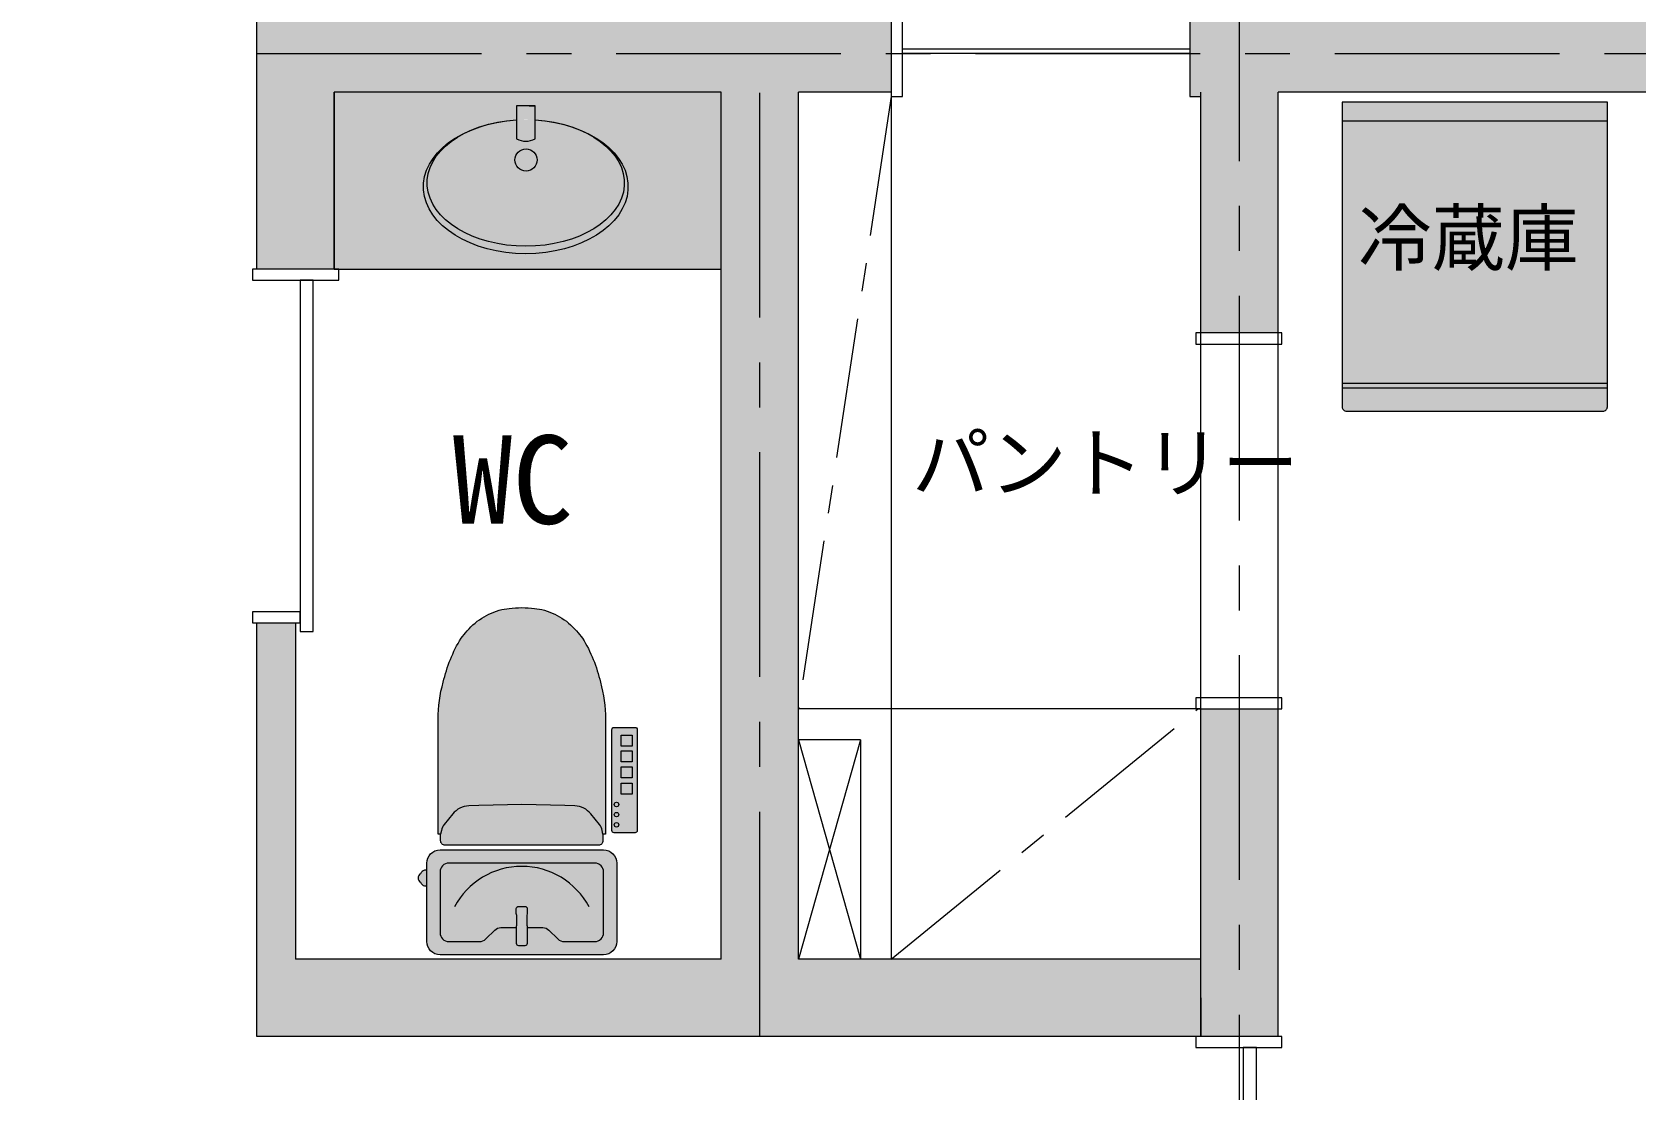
# Model space of a CAD drawing. Header units: millimetres. Extents: x -63086 to 144078, y -129912 to 13382.
# Drawn here: x 126143 to 129771, y -21102 to -18710 of the extents above; entities that cross this region are included whole.
import ezdxf

# ---------------------------------------------------------------- set-up
doc = ezdxf.new("R2010")
doc.units = ezdxf.units.MM
doc.linetypes.add('CENTER', pattern=[50.8, 31.75, -6.35, 6.35, -6.35])
doc.linetypes.add('CENTERX2', pattern=[101.6, 63.5, -12.7, 12.7, -12.7])
doc.layers.get('0').update_dxf_attribs({"lineweight": 0})
for name, color, linetype, lineweight in [('001壁芯', 7, 'CENTERX2', 0), ('002寸法', 7, 'Continuous', 0), ('003壁', 7, 'Continuous', 9), ('004建具', 7, 'Continuous', 9), ('097家具', 7, 'Continuous', 0)]:
    doc.layers.add(name, color=color, linetype=linetype, lineweight=lineweight)
doc.layers.add('文字', color=7, linetype='Continuous')
doc.styles.get("Standard").update_dxf_attribs({"font": 'MS Mincho.ttf'})
doc.styles.add('小岩', font='MS Mincho.ttf', dxfattribs={"height": 150})
doc.dimstyles.new('寸法', dxfattribs={"dimtxt": 70, "dimasz": 25, "dimexe": 1.5, "dimexo": 200, "dimtad": 1, "dimdec": 0, "dimtxsty": 'Standard', "dimblk": 'DOT', "dimcen": 2.5, "dimadec": 0, "dimazin": 0, "dimtfac": 1, "dimtdec": 0, "dimtmove": 0, "dimatfit": 3, "dimfxl": 200, "dimfxlon": 1, "dimarcsym": 0})

# ---------------------------------------------------------------- blocks, each defined once
blk = doc.blocks.new('*U33')
at = {"color": 0, "linetype": 'ByBlock', "lineweight": -2}
for points in [[(191.4, 215), (191.4, 220.3, 0.228779), (183.2, 229.4, 0.253275), (173.6, 234.8, 0.253275), (163.9, 229.4, 0.228779), (155.8, 220.3), (155.8, 215)], [(61.5, -11.9), (61.5, -47.2, -0.196533), (55.8, -61.2), (35.7, -81.6, 0.196533), (30, -95.6), (30, -165, 0.414214), (50, -185), (187.2, -185, 0.414214), (207.2, -165), (207.2, 165, 0.414214), (187.2, 185), (50, 185, 0.414214), (30, 165), (30, 95.6, 0.196533), (35.7, 81.6), (55.8, 61.2, -0.196533), (61.5, 47.2), (61.5, 11.9)], [(272.5, -183.6), (257.9, -183.6, -0.414214), (247.9, -173.6), (247.9, 173.6, -0.414214), (257.9, 183.6), (272.5, 183.6)], [(108.4, -152.2, 0.60107), (108.4, 152.2)]]:
    blk.add_lwpolyline(points, format="xyb", dxfattribs=at)
for points in [[(30, 215), (207.2, 215, -0.414214), (237.2, 185), (237.2, -185, -0.414214), (207.2, -215), (30, -215, -0.414214), (0, -185), (0, 185, -0.414214)], [(340.2, 0), (337.9, 97.3), (336.8, 120, 0.211916), (318.5, 156.2), (294.8, 175.6, 0.125119), (281.4, 181.9), (272.5, 183.6), (272.5, 189.5), (533, 189.5, -0.07041), (616.3, 177.7, -0.083469), (715.8, 137.3), (727.9, 127.6, -0.167569), (780.5, 45.1), (782.9, 28.8, -0.072319), (782.9, -28.8), (780.5, -45.1, -0.167569), (727.9, -127.6), (715.8, -137.3, -0.083469), (616.3, -177.7, -0.07041), (533, -189.5), (272.5, -189.5), (272.5, -183.6), (281.4, -181.9, 0.125119), (294.8, -175.6), (318.5, -156.2, 0.211916), (336.8, -120), (337.9, -97.3)], [(88.7, 11.2), (93.7, 12.4), (104.3, 12.4, -0.414214), (109.3, 7.4), (109.3, -7.4, -0.414214), (104.3, -12.4), (93.7, -12.4), (88.7, -11.2), (66.4, -11.2, -0.069336), (65.2, -11.9), (25.3, -11.9, -0.414214), (20.5, -7.1), (20.5, 7.1, -0.414214), (25.3, 11.9), (65.2, 11.9, -0.069336), (66.4, 11.2)]]:
    blk.add_lwpolyline(points, format="xyb", close=True, dxfattribs=at)
blk.add_lwpolyline([(509.3, -261.1), (281, -261.1, -0.414214), (276, -256.1), (276, -208.7, -0.414214), (281, -203.7), (509.3, -203.7, -0.414214), (514.3, -208.7), (514.3, -256.1, -0.414214)], format="xyb", close=True)
for points in [[(363.1, -224.4), (388.1, -224.4), (388.1, -249.8), (363.1, -249.8)], [(399.9, -224.4), (424.9, -224.4), (424.9, -249.8), (399.9, -249.8)], [(436.1, -224.4), (461.1, -224.4), (461.1, -249.8), (436.1, -249.8)], [(471.5, -224.4), (496.5, -224.4), (496.5, -249.8), (471.5, -249.8)]]:
    blk.add_lwpolyline(points, close=True, dxfattribs=at)
for centre in [(294, -214.2), (317, -214.2), (339.9, -214.2)]:
    blk.add_circle(centre, 5.07, dxfattribs=at)
blk = doc.blocks.new('洗面台（CAD素材.com）21')
at = {"color": 0, "linetype": 'ByBlock', "lineweight": -2}
blk.add_lwpolyline([(-25.7, -100), (-25.7, -188.9, 0.244755), (24.3, -188.9), (24.3, -100)], format="xyb", dxfattribs=at)
blk.add_circle((0, -245.5), 30, dxfattribs=at)
at = {"color": 0, "linetype": 'ByBlock', "lineweight": -2, "extrusion": (0, 0, -1)}
for centre, major_axis, ratio, start_param, end_param in [((-0.7, -317.2), (-275, 0), 0.654545, 1.661831, 7.762947), ((-0.7, -307.2), (265, 0), 0.641509, -1.476316, 4.617909)]:
    blk.add_ellipse(centre, major_axis=major_axis, ratio=ratio, start_param=start_param, end_param=end_param, dxfattribs=at)
blk = doc.blocks.new('大型冷蔵庫6（CAD素材.com）')
at = {"color": 0, "linetype": 'ByBlock', "lineweight": -2}
for p, q in [((-300, 63.3), (300, 63.3)), ((-300, 53.3), (300, 53.3))]:
    blk.add_line(p, q, dxfattribs=at)
blk.add_lwpolyline([(-300, 699), (-300, 10, 0.414214), (-290, 0), (290, 0, 0.414214), (300, 10), (300, 699)], format="xyb", dxfattribs=at)
for points in [[(300, 699), (-300, 699)], [(-300, 657), (300, 657)]]:
    blk.add_lwpolyline(points, dxfattribs=at)
blk = doc.blocks.new('_Dot')
at = {"color": 0, "linetype": 'ByBlock', "lineweight": -2}
blk.add_line((-0.5, 0), (-1, 0), dxfattribs=at)
at = {"color": 0, "linetype": 'ByBlock', "const_width": 0.5}
blk.add_lwpolyline([(-0.25, 0, 1), (0.25, 0, 1)], format="xyb", close=True, dxfattribs=at)
blk = doc.blocks.new('*D733')
at = {"layer": '002寸法', "color": 0, "lineweight": -2, "transparency": 16777216}
for p, q in [((137145.9, -15568.8), (137347.4, -15568.8)), ((137345.9, -15593.8), (137345.9, -18728.8)), ((137145.9, -18753.8), (137347.4, -18753.8))]:
    blk.add_line(p, q, dxfattribs=at)
at = {"layer": 'Defpoints', "color": 0, "transparency": 16777216}
for p in [(136782.6, -15568.8), (124831.3, -18753.8), (137345.9, -18753.8)]:
    blk.add_point(p, dxfattribs=at)
at = {"layer": '002寸法', "color": 0, "lineweight": -2, "transparency": 16777216, "xscale": 25, "yscale": 25, "zscale": 25}
for p, rotation in [((137345.9, -15568.8), 90), ((137345.9, -18753.8), 270)]:
    blk.add_blockref('_Dot', p, dxfattribs=dict(at, rotation=rotation))
at = {"layer": '002寸法', "color": 0, "transparency": 16777216, "insert": (137280.3, -17161.3), "char_height": 130, "attachment_point": 5, "rotation": 90}
blk.add_mtext('3185', dxfattribs=at)

msp = doc.modelspace()

# ---------------------------------------------------------------- hatches: boundary and pattern name
at = {"layer": '003壁', "ltscale": 10, "true_color": 0x939598}
h = msp.add_hatch(color=252, dxfattribs=at)
h.dxf.hatch_style = 1
h.paths.add_polyline_path([(128786.8591, -17078.8144), (126651.8591, -17078.8144), (126166.8591, -17078.8144), (126166.8591, -17253.8144), (126648.0074, -17253.8144), (126648.0074, -17871.8513), (126750.4146, -17871.8513), (126750.4146, -17253.8144), (128786.8591, -17253.8144)])
h.paths.add_polyline_path([(128086.8591, -18671.3144), (126837.9146, -18671.3144), (126837.9146, -18671.8513), (126651.8591, -18671.8513), (126651.8591, -19246.3144), (126826.8591, -19246.3144), (126826.8591, -18846.3144), (127701.8591, -18846.3144), (127701.8591, -20806.3144), (126739.3591, -20806.3144), (126739.3591, -20046.3144), (126651.8591, -20046.3144), (126651.8591, -20981.3144), (126739.3591, -20981.3144), (128786.8591, -20981.3144), (128786.8591, -20893.8144), (128786.8591, -20806.3144), (127876.8591, -20806.3144), (127876.8591, -18846.3144), (128086.8591, -18846.3144)])
h.paths.add_polyline_path([(128961.8591, -18846.3144), (132426.8591, -18846.3144), (132426.8591, -19296.3144), (132426.8591, -19448.8144), (132601.8591, -19448.8144), (132601.8591, -18846.3144), (132751.8591, -18846.3144), (133051.8591, -18846.3144), (134701.8591, -18846.3144), (134701.8591, -19448.8144), (134876.8591, -19448.8144), (134876.8591, -19263.8144), (134876.8591, -18846.3144), (135611.8591, -18846.3144), (135611.8591, -19858.8144), (135786.8591, -19858.8144), (135786.8591, -18671.3144), (134876.8591, -18671.3144), (134876.8591, -18603.8144), (134701.8591, -18603.8144), (134701.8591, -18671.3144), (128961.8591, -18671.3144), (128961.8591, -18661.3144), (128776.8591, -18661.3144), (128761.8591, -18661.3144), (128761.8591, -18671.3144), (128761.8591, -18846.3144), (128761.8591, -18856.3144), (128786.8591, -18856.3144), (128786.8591, -19390.7303), (128961.8591, -19390.7303)])
at = {"layer": '003壁', "ltscale": 10, "true_color": 0xc7c8ca}
h = msp.add_hatch(color=9, dxfattribs=at)
h.dxf.hatch_style = 1
h.paths.add_polyline_path([(128961.8591, -20240.7303), (128960.5368, -20240.7303), (128786.8591, -20240.7303), (128786.8591, -20981.3144), (128961.8591, -20981.3144)])
at = {"layer": '097家具', "ltscale": 10, "true_color": 0x868788, "transparency": 33554587}
h = msp.add_hatch(color=252, dxfattribs=at)
h.dxf.hatch_style = 1
h.paths.add_polyline_path([(127701.8591, -18846.3144), (126826.8591, -18846.3144), (126826.8591, -19246.3144), (126836.8591, -19246.3144), (127701.8591, -19246.3144)])
edge = h.paths.add_edge_path(flags=16)
edge.add_ellipse((127259.9242, -19059.8993), major_axis=(231.5045, 0), ratio=0.654545455, start_angle=95.2159086, end_angle=444.7840914, ccw=False)
edge.add_line((127238.8783, -18908.9965), (127238.8783, -18877.4455))
edge.add_line((127238.8783, -18877.4455), (127280.97, -18877.4455))
edge.add_line((127280.97, -18877.4455), (127280.97, -18908.9965))
h.paths.add_polyline_path([(127235.2658, -18999.5369, -1), (127285.7759, -18999.5369, -1)], flags=0)
edge = h.paths.add_edge_path(flags=0)
edge.add_ellipse((127259.9242, -19051.481), major_axis=(-223.0862, 0), ratio=0.641509434, start_angle=-84.5866877, end_angle=264.5866877)
edge.add_line((127280.97, -18909.0074), (127280.97, -18951.845))
edge.add_arc((127259.9242, -18911.4268), 45.5693, 242.4938835, 297.5061165, ccw=False)
edge.add_line((127238.8783, -18951.845), (127238.8783, -18909.0074))
edge = h.paths.add_edge_path(flags=0)
edge.add_ellipse((127259.9242, -19059.8993), major_axis=(231.5045, 0), ratio=0.654545455, start_angle=95.2159086, end_angle=444.7840914)
edge.add_line((127280.97, -18908.9965), (127280.97, -18909.0074))
edge.add_ellipse((127259.9242, -19051.481), major_axis=(-223.0862, 0), ratio=0.641509434, start_angle=-84.5866877, end_angle=264.5866877, ccw=False)
h.paths.add_polyline_path([(127280.97, -18877.4455), (127238.8783, -18877.4455), (127238.8783, -18951.845, 0.244755017), (127280.97, -18951.845)], flags=0)
h = msp.add_hatch(color=252, dxfattribs=at)
h.dxf.hatch_style = 1
edge = h.paths.add_edge_path(flags=17)
edge.add_ellipse((127259.9242, -19051.481), major_axis=(-223.0862, 0), ratio=0.641509434, start_angle=-84.5866877, end_angle=264.5866877)
edge.add_line((127280.97, -18909.0074), (127280.97, -18951.845))
edge.add_arc((127259.9242, -18911.4268), 45.5693, 242.4938835, 297.5061165, ccw=False)
edge.add_line((127238.8783, -18951.845), (127238.8783, -18909.0074))
h.paths.add_polyline_path([(127235.2658, -18999.5369, -1), (127285.7759, -18999.5369, -1)], flags=16)
edge = h.paths.add_edge_path()
edge.add_ellipse((127259.9242, -19059.8993), major_axis=(231.5045, 0), ratio=0.654545455, start_angle=95.2159086, end_angle=444.7840914)
edge.add_line((127280.97, -18908.9965), (127280.97, -18909.0074))
edge.add_ellipse((127259.9242, -19051.481), major_axis=(-223.0862, 0), ratio=0.641509434, start_angle=-84.5866877, end_angle=264.5866877, ccw=False)
h.paths.add_polyline_path([(127280.97, -18877.4455), (127238.8783, -18877.4455), (127238.8783, -18951.845, 0.244755017), (127280.97, -18951.845)])
h.paths.add_polyline_path([(127235.2658, -18999.5369, 1), (127285.7759, -18999.5369, 1)], flags=0)
h = msp.add_hatch(color=252, dxfattribs=at)
h.dxf.hatch_style = 1
h.paths.add_polyline_path([(129706.7301, -18910.7574), (129106.7301, -18910.7574), (129106.7301, -19504.4519), (129706.7301, -19504.4519)])
h.paths.add_polyline_path([(129706.7301, -18868.7574), (129106.7301, -18868.7574), (129106.7301, -18910.7574), (129706.7301, -18910.7574)])
edge = h.paths.add_edge_path()
edge.add_line((129706.7301, -19514.4519), (129106.7301, -19514.4519))
edge.add_line((129106.7301, -19514.4519), (129106.7301, -19557.7574))
edge.add_arc((129116.7301, -19557.7574), 10, 180, 270)
edge.add_line((129116.7301, -19567.7574), (129696.7301, -19567.7574))
edge.add_arc((129696.7301, -19557.7574), 10, 270, 360)
edge.add_line((129706.7301, -19557.7574), (129706.7301, -19514.4519))
h.paths.add_polyline_path([(129706.7301, -19504.4519), (129106.7301, -19504.4519), (129106.7301, -19514.4519), (129706.7301, -19514.4519)])
h.paths.add_polyline_path([(129104.7121, -19315.8528), (129700.6681, -19315.8528)])
h = msp.add_hatch(color=252, dxfattribs=at)
h.dxf.hatch_style = 1
h.paths.add_polyline_path([(127235.2658, -18999.5369, 1), (127285.7759, -18999.5369, 1)])
h = msp.add_hatch(color=252, dxfattribs=at)
h.dxf.hatch_style = 1
h.paths.add_polyline_path([(127407.1747, -20478.2293, 0.211916042), (127370.959, -20459.9626), (127348.306, -20458.8404), (127250.986, -20456.5335), (127153.6661, -20458.8404), (127131.0131, -20459.9626, 0.211916042), (127094.7974, -20478.2293), (127075.367, -20501.9647, 0.125118728), (127069.11, -20515.358), (127067.421, -20524.2308), (127067.421, -20538.7835, 0.414213562), (127077.421, -20548.7835), (127424.5511, -20548.7835, 0.414213562), (127434.5511, -20538.7835), (127434.5511, -20524.2308), (127432.8621, -20515.358, 0.125118728), (127426.605, -20501.9647)])
h.paths.add_polyline_path([(127440.4859, -20263.6976, 0.070410132), (127428.7048, -20180.4517, 0.083469128), (127388.2602, -20080.9615), (127378.5841, -20068.7713, 0.167569124), (127296.1352, -20016.1773), (127279.763, -20013.7968, 0.072318709), (127222.2091, -20013.7968), (127205.8369, -20016.1773, 0.167569124), (127123.388, -20068.7713), (127113.7119, -20080.9615, 0.083469128), (127073.2673, -20180.4517, 0.070410132), (127061.4862, -20263.6976), (127061.4862, -20524.2308), (127067.421, -20524.2308), (127069.11, -20515.358, -0.125118728), (127075.367, -20501.9647), (127094.7974, -20478.2293, -0.211916042), (127131.0131, -20459.9626), (127153.6661, -20458.8404), (127250.986, -20456.5335), (127348.306, -20458.8404), (127370.959, -20459.9626, -0.211916042), (127407.1747, -20478.2293), (127426.605, -20501.9647, -0.125118728), (127432.8621, -20515.358), (127434.5511, -20524.2308), (127440.4859, -20524.2308)])
h.paths.add_polyline_path([(127512.1355, -20287.4597, 0.414213562), (127507.1355, -20282.4597), (127459.6622, -20282.4597, 0.414213562), (127454.6622, -20287.4597), (127454.6622, -20515.6745, 0.414213562), (127459.6622, -20520.6745), (127507.1355, -20520.6745, 0.414213562), (127512.1355, -20515.6745)])
h.paths.add_polyline_path([(127500.8053, -20408.6655), (127500.8053, -20433.6655), (127475.383, -20433.6655), (127475.383, -20408.6655)], flags=16)
h.paths.add_polyline_path([(127475.383, -20396.8201), (127475.383, -20371.8201), (127500.8053, -20371.8201), (127500.8053, -20396.8201)], flags=16)
h.paths.add_polyline_path([(127475.383, -20360.6326), (127475.383, -20335.6326), (127500.8053, -20335.6326), (127500.8053, -20360.6326)], flags=16)
h.paths.add_polyline_path([(127470.2691, -20456.8148, -1), (127460.1209, -20456.8148, -1)], flags=16)
h.paths.add_polyline_path([(127470.2691, -20479.7585, -1), (127460.1209, -20479.7585, -1)], flags=16)
h.paths.add_polyline_path([(127475.383, -20325.2414), (127475.383, -20300.2414), (127500.8053, -20300.2414), (127500.8053, -20325.2414)], flags=16)
h.paths.add_polyline_path([(127470.2691, -20502.7022, -1), (127460.1209, -20502.7022, -1)], flags=16)
h.paths.add_polyline_path([(127500.8053, -20300.2414), (127475.383, -20300.2414), (127475.383, -20325.2414), (127500.8053, -20325.2414)], flags=0)
h.paths.add_polyline_path([(127500.8053, -20335.6326), (127475.383, -20335.6326), (127475.383, -20360.6326), (127500.8053, -20360.6326)], flags=0)
h.paths.add_polyline_path([(127435.986, -20559.483), (127065.986, -20559.483, 0.414213562), (127035.986, -20589.483), (127035.986, -20766.7157, 0.414213562), (127065.986, -20796.7157), (127435.986, -20796.7157, 0.414213562), (127465.986, -20766.7157), (127465.986, -20589.483, 0.414213562)])
h.paths.add_polyline_path([(127435.986, -20609.483), (127435.986, -20746.7157, -0.414213562), (127415.986, -20766.7157), (127346.5873, -20766.7157, -0.19653343), (127332.5752, -20760.9868), (127312.1513, -20740.9335, 0.19653343), (127298.1393, -20735.2046), (127262.9308, -20735.2046), (127262.9308, -20771.4146, -0.414213562), (127258.1256, -20776.2199), (127243.8465, -20776.2199, -0.414213562), (127239.0413, -20771.4146), (127239.0413, -20735.2046), (127203.8328, -20735.2046, 0.19653343), (127189.8208, -20740.9335), (127169.3969, -20760.9868, -0.19653343), (127155.3848, -20766.7157), (127085.986, -20766.7157, -0.414213562), (127065.986, -20746.7157), (127065.986, -20609.483, -0.414213562), (127085.986, -20589.483), (127415.986, -20589.483, -0.414213562)], flags=16)
h.paths.add_polyline_path([(127435.986, -20609.483, 0.414213562), (127415.986, -20589.483), (127085.986, -20589.483, 0.414213562), (127065.986, -20609.483), (127065.986, -20746.7157, 0.414213562), (127085.986, -20766.7157), (127155.3848, -20766.7157, 0.19653343), (127169.3969, -20760.9868), (127189.8208, -20740.9335, -0.19653343), (127203.8328, -20735.2046), (127239.0413, -20735.2046), (127239.0413, -20731.5127, -0.069335621), (127239.8001, -20730.36), (127239.8001, -20708.0536), (127238.5572, -20703.0536), (127238.5572, -20692.4371, -0.414213562), (127243.5572, -20687.4371), (127258.4149, -20687.4371, -0.414213562), (127263.4149, -20692.4371), (127263.4149, -20703.0536), (127262.172, -20708.0536), (127262.172, -20730.36, -0.069335621), (127262.9308, -20731.5127), (127262.9308, -20735.2046), (127298.1393, -20735.2046, -0.19653343), (127312.1513, -20740.9335), (127332.5752, -20760.9868, 0.19653343), (127346.5873, -20766.7157), (127415.986, -20766.7157, 0.414213562), (127435.986, -20746.7157)], flags=0)
h.paths.add_polyline_path([(127262.172, -20708.0536), (127263.4149, -20703.0536), (127263.4149, -20692.4371, 0.414213562), (127258.4149, -20687.4371), (127243.5572, -20687.4371, 0.414213562), (127238.5572, -20692.4371), (127238.5572, -20703.0536), (127239.8001, -20708.0536), (127239.8001, -20730.36, 0.069335621), (127239.0413, -20731.5127), (127239.0413, -20771.4146, 0.414213562), (127243.8465, -20776.2199), (127258.1256, -20776.2199, 0.414213562), (127262.9308, -20771.4146), (127262.9308, -20731.5127, 0.069335621), (127262.172, -20730.36)], flags=0)
h.paths.add_polyline_path([(127035.986, -20605.3623), (127030.7181, -20605.3623, 0.228778987), (127021.5751, -20613.497, 0.253274729), (127016.1562, -20623.1322, 0.253274729), (127021.5751, -20632.7674, 0.228778987), (127030.7181, -20640.9021), (127035.986, -20640.9021)])
h = msp.add_hatch(color=252, dxfattribs=at)
h.dxf.hatch_style = 1
h.paths.add_polyline_path([(127415.986, -20589.483), (127085.986, -20589.483, 0.414213562), (127065.986, -20609.483), (127065.986, -20746.7157, 0.414213562), (127085.986, -20766.7157), (127155.3848, -20766.7157, 0.19653343), (127169.3969, -20760.9868), (127189.8208, -20740.9335, -0.19653343), (127203.8328, -20735.2046), (127239.0413, -20735.2046), (127239.0413, -20731.5127, -0.069335621), (127239.8001, -20730.36), (127239.8001, -20708.0536), (127238.5572, -20703.0536), (127238.5572, -20692.4371, -0.414213562), (127243.5572, -20687.4371), (127258.4149, -20687.4371, -0.414213562), (127263.4149, -20692.4371), (127263.4149, -20703.0536), (127262.172, -20708.0536), (127262.172, -20730.36, -0.069335621), (127262.9308, -20731.5127), (127262.9308, -20735.2046), (127298.1393, -20735.2046, -0.19653343), (127312.1513, -20740.9335), (127332.5752, -20760.9868, 0.19653343), (127346.5873, -20766.7157), (127415.986, -20766.7157, 0.414213562), (127435.986, -20746.7157), (127435.986, -20609.483, 0.414213562)])
h.paths.add_polyline_path([(127262.172, -20708.0536), (127263.4149, -20703.0536), (127263.4149, -20692.4371, 0.414213562), (127258.4149, -20687.4371), (127243.5572, -20687.4371, 0.414213562), (127238.5572, -20692.4371), (127238.5572, -20703.0536), (127239.8001, -20708.0536), (127239.8001, -20730.36, 0.069335621), (127239.0413, -20731.5127), (127239.0413, -20771.4146, 0.414213562), (127243.8465, -20776.2199), (127258.1256, -20776.2199, 0.414213562), (127262.9308, -20771.4146), (127262.9308, -20731.5127, 0.069335621), (127262.172, -20730.36)])
h.paths.add_polyline_path([(127500.8053, -20300.2414), (127475.383, -20300.2414), (127475.383, -20325.2414), (127500.8053, -20325.2414)])
h.paths.add_polyline_path([(127500.8053, -20335.6326), (127475.383, -20335.6326), (127475.383, -20360.6326), (127500.8053, -20360.6326)])
h.paths.add_polyline_path([(127500.8053, -20371.8201), (127475.383, -20371.8201), (127475.383, -20396.8201), (127500.8053, -20396.8201)])
h.paths.add_polyline_path([(127500.8053, -20408.6655), (127475.383, -20408.6655), (127475.383, -20433.6655), (127500.8053, -20433.6655)])
h.paths.add_polyline_path([(127460.1209, -20502.7022, 1), (127470.2691, -20502.7022, 1)])
h.paths.add_polyline_path([(127470.2691, -20479.7585, 1), (127460.1209, -20479.7585, 1)])
h.paths.add_polyline_path([(127460.1209, -20456.8148, 1), (127470.2691, -20456.8148, 1)])

# ---------------------------------------------------------------- linework, layer by layer
at = {"layer": '001壁芯', "ltscale": 8}
for p, q in [((128874.3591, -25504.355), (128874.3591, -11005.8226)), ((126651.8591, -18758.8144), (133147.4352, -18758.8144)), ((126651.8591, -18758.8144), (136893.509, -18758.8144)), ((127789.3591, -20981.3144), (127789.3591, -18758.8144))]:
    msp.add_line(p, q, dxfattribs=at)
at = {"layer": '003壁'}
for p, q in [((126651.8591, -19246.3144), (126651.8591, -18671.3144)), ((127701.8591, -18846.3144), (126826.8591, -18846.3144)), ((126826.8591, -19246.3144), (126826.8591, -18846.3144)), ((127701.8591, -20806.3144), (127701.8591, -18846.3144)), ((127981.8591, -18846.3144), (127876.8591, -18846.3144)), ((127876.8591, -20806.3144), (127876.8591, -18846.3144)), ((128786.8591, -20981.3144), (128786.8591, -18846.3144)), ((128961.8591, -20981.3144), (128961.8591, -18846.3144)), ((132426.8591, -18846.3144), (128961.8591, -18846.3144)), ((126651.8591, -20981.3144), (126651.8591, -20046.3144)), ((127701.8591, -20806.3144), (126739.3591, -20806.3144)), ((128786.8591, -20806.3144), (127876.8591, -20806.3144)), ((128786.8591, -20981.3144), (128786.8591, -20893.8144)), ((128786.8591, -20893.8144), (128786.8591, -20981.3144)), ((126739.3591, -20981.3144), (126651.8591, -20981.3144)), ((128786.8591, -20981.3144), (126739.3591, -20981.3144))]:
    msp.add_line(p, q, dxfattribs=at)
at = {"layer": '004建具', "linetype": 'CENTERX2', "ltscale": 5}
for p, q in [((128086.8591, -18671.3144), (128086.8591, -18846.3144)), ((128111.8591, -18856.3144), (128111.8591, -18671.3144)), ((128761.8591, -18671.3144), (128761.8591, -18846.3144)), ((128086.8591, -18846.3144), (128086.8591, -18856.3144)), ((128086.8591, -18856.3144), (128111.8591, -18856.3144)), ((128761.8591, -18846.3144), (128761.8591, -18856.3144)), ((128761.8591, -18856.3144), (128786.8591, -18856.3144)), ((126641.8591, -19246.3144), (126641.8591, -19271.3144)), ((126836.8591, -19246.3144), (126651.8591, -19246.3144)), ((126836.8591, -19271.3144), (126836.8591, -19246.3144)), ((126641.8591, -19271.3144), (126651.8591, -19271.3144)), ((126651.8591, -19271.3144), (126826.8591, -19271.3144)), ((126826.8591, -19271.3144), (126836.8591, -19271.3144)), ((128785.5368, -19390.7303), (128775.5368, -19390.7303)), ((128775.5368, -19390.7303), (128775.5368, -19415.7303)), ((128970.5368, -19390.7303), (128785.5368, -19390.7303)), ((128970.5368, -19415.7303), (128970.5368, -19390.7303)), ((128775.5368, -19415.7303), (128785.5368, -19415.7303)), ((128785.5368, -19415.7303), (128960.5368, -19415.7303)), ((128960.5368, -19415.7303), (128970.5368, -19415.7303)), ((126641.8591, -20021.3144), (126641.8591, -20046.3144)), ((126749.3591, -20021.3144), (126651.8591, -20021.3144)), ((126641.8591, -20046.3144), (126651.8591, -20046.3144)), ((126651.8591, -20046.3144), (126749.3591, -20046.3144)), ((128785.5368, -20215.7303), (128775.5368, -20215.7303)), ((128775.5368, -20215.7303), (128775.5368, -20240.7303)), ((128775.5368, -20240.7303), (128785.5368, -20240.7303)), ((128970.5368, -20215.7303), (128785.5368, -20215.7303)), ((128785.5368, -20240.7303), (128960.5368, -20240.7303)), ((128960.5368, -20240.7303), (128970.5368, -20240.7303)), ((128970.5368, -20240.7303), (128970.5368, -20215.7303)), ((128785.5368, -20981.3144), (128775.5368, -20981.3144)), ((128775.5368, -20981.3144), (128775.5368, -21006.3144)), ((128775.5368, -20981.3144), (128775.5368, -21006.3144)), ((128775.5368, -21006.3144), (128785.5368, -21006.3144)), ((128775.5368, -21006.3144), (128785.5368, -21006.3144)), ((128970.5368, -20981.3144), (128785.5368, -20981.3144)), ((128970.5368, -20981.3144), (128785.5368, -20981.3144)), ((128785.5368, -21006.3144), (128960.5368, -21006.3144)), ((128785.5368, -21006.3144), (128960.5368, -21006.3144)), ((128960.5368, -21006.3144), (128970.5368, -21006.3144)), ((128960.5368, -21006.3144), (128970.5368, -21006.3144)), ((128970.5368, -21006.3144), (128970.5368, -20981.3144)), ((128970.5368, -21006.3144), (128970.5368, -20981.3144))]:
    msp.add_line(p, q, dxfattribs=at)
at = {"layer": '004建具'}
for p, q in [((128761.8591, -18748.8144), (128111.8591, -18748.8144)), ((128761.8591, -18758.8144), (128111.8591, -18758.8144)), ((128086.8591, -18846.3144), (127876.8591, -18846.3144))]:
    msp.add_line(p, q, dxfattribs=at)
at = {"layer": '004建具', "ltscale": 10}
for p, q in [((126826.8591, -18846.3144), (126826.8591, -19246.3144)), ((127280.97, -18877.4455), (127238.8783, -18877.4455)), ((127267.722, -18877.4455), (127280.97, -18877.4455)), ((126836.8591, -19246.3144), (126641.8591, -19246.3144)), ((126641.8591, -19246.3144), (126641.8591, -19271.3144)), ((126826.8591, -19246.3144), (127701.8591, -19246.3144)), ((126836.8591, -19271.3144), (126836.8591, -19246.3144)), ((126641.8591, -19271.3144), (126836.8591, -19271.3144)), ((126739.3591, -19271.3144), (126749.3591, -19271.3144)), ((126749.3591, -19271.3144), (126749.3591, -20065.6493)), ((126779.3591, -19271.3144), (126749.3591, -19271.3144)), ((126779.3591, -20065.6493), (126779.3591, -19271.3144)), ((126749.3591, -20021.3144), (126641.8591, -20021.3144)), ((126641.8591, -20021.3144), (126641.8591, -20046.3144)), ((126749.3591, -20046.3144), (126749.3591, -20021.3144)), ((126641.8591, -20046.3144), (126749.3591, -20046.3144)), ((126739.3591, -20046.3144), (126749.3591, -20046.3144)), ((126739.3591, -20046.3144), (126739.3591, -20806.3144)), ((126749.3591, -20065.6493), (126779.3591, -20065.6493)), ((128970.5368, -20981.3144), (128775.5368, -20981.3144)), ((128775.5368, -20981.3144), (128775.5368, -21006.3144)), ((128775.5368, -21006.3144), (128970.5368, -21006.3144)), ((128873.0368, -21006.3144), (128883.0368, -21006.3144)), ((128883.0368, -21006.3144), (128883.0368, -21800.6493)), ((128913.0368, -21006.3144), (128883.0368, -21006.3144)), ((128913.0368, -21860.3539), (128913.0368, -21006.3144)), ((128970.5368, -21006.3144), (128970.5368, -20981.3144))]:
    msp.add_line(p, q, dxfattribs=at)
at = {"layer": '004建具', "linetype": 'CENTER', "ltscale": 10}
for p, q in [((128086.8591, -18856.3144), (127876.8591, -20240.7303)), ((128086.8591, -20806.3144), (128780.5368, -20240.7303))]:
    msp.add_line(p, q, dxfattribs=at)
at = {"layer": '097家具', "ltscale": 10}
for p, q in [((128086.8591, -18851.3144), (128086.8591, -20806.3144)), ((128086.8591, -20240.7303), (127876.8591, -20240.7303)), ((128785.5368, -20240.7303), (128086.8591, -20240.7303)), ((128016.8591, -20310.7303), (127876.8591, -20310.7303)), ((128016.8591, -20310.7303), (127876.8591, -20806.3144)), ((127876.8591, -20310.7303), (128016.8591, -20806.3144)), ((128016.8591, -20310.7303), (128016.8591, -20806.3144))]:
    msp.add_line(p, q, dxfattribs=at)

# ---------------------------------------------------------------- block references
at = {"xscale": 0.841834699284624, "yscale": 0.841834699284624, "zscale": 0.841834699284624}
msp.add_blockref('洗面台（CAD素材.com）21', (127260.5208, -18792.8383), dxfattribs=at)
at = {"rotation": 90}
msp.add_blockref('*U33', (127250.986, -20796.7157), dxfattribs=at)
at = {"layer": '097家具', "ltscale": 10}
msp.add_blockref('大型冷蔵庫6（CAD素材.com）', (129406.7301, -19567.7574), dxfattribs=at)

# ---------------------------------------------------------------- texts
at = {"layer": '文字', "ltscale": 10, "attachment_point": 1, "style": '小岩'}
for s, width, gutter_width, insert, char_height in [('冷蔵庫', 1497.524459, 609.5401, (129142.8519, -19114.7046), 121.90802), ('WC', 2456.810386, 1000, (127094.1687, -19622.1621), 200), ('パントリー', 1577.389266, 642.0476, (128133.5623, -19620.0361), 128.40952)]:
    msp.add_mtext_dynamic_manual_height_columns(s, width=width, gutter_width=gutter_width, heights=[0], dxfattribs=dict(at, insert=insert, char_height=char_height))

# ---------------------------------------------------------------- dimensions: what is measured, and where the dimension line sits
at = {"layer": '002寸法'}
dim = msp.add_linear_dim(base=(137345.9215, -18753.8144), p1=(136782.6045, -15568.8144), p2=(124831.3428, -18753.8144), angle=90, dimstyle='寸法', override={"dimtxt": 130}, dxfattribs=at)
dim.commit()
dim.dimension.update_dxf_attribs({"geometry": '*D733', "text_midpoint": (137280.2965, -17161.3144)})

doc.saveas('drawing.dxf')
